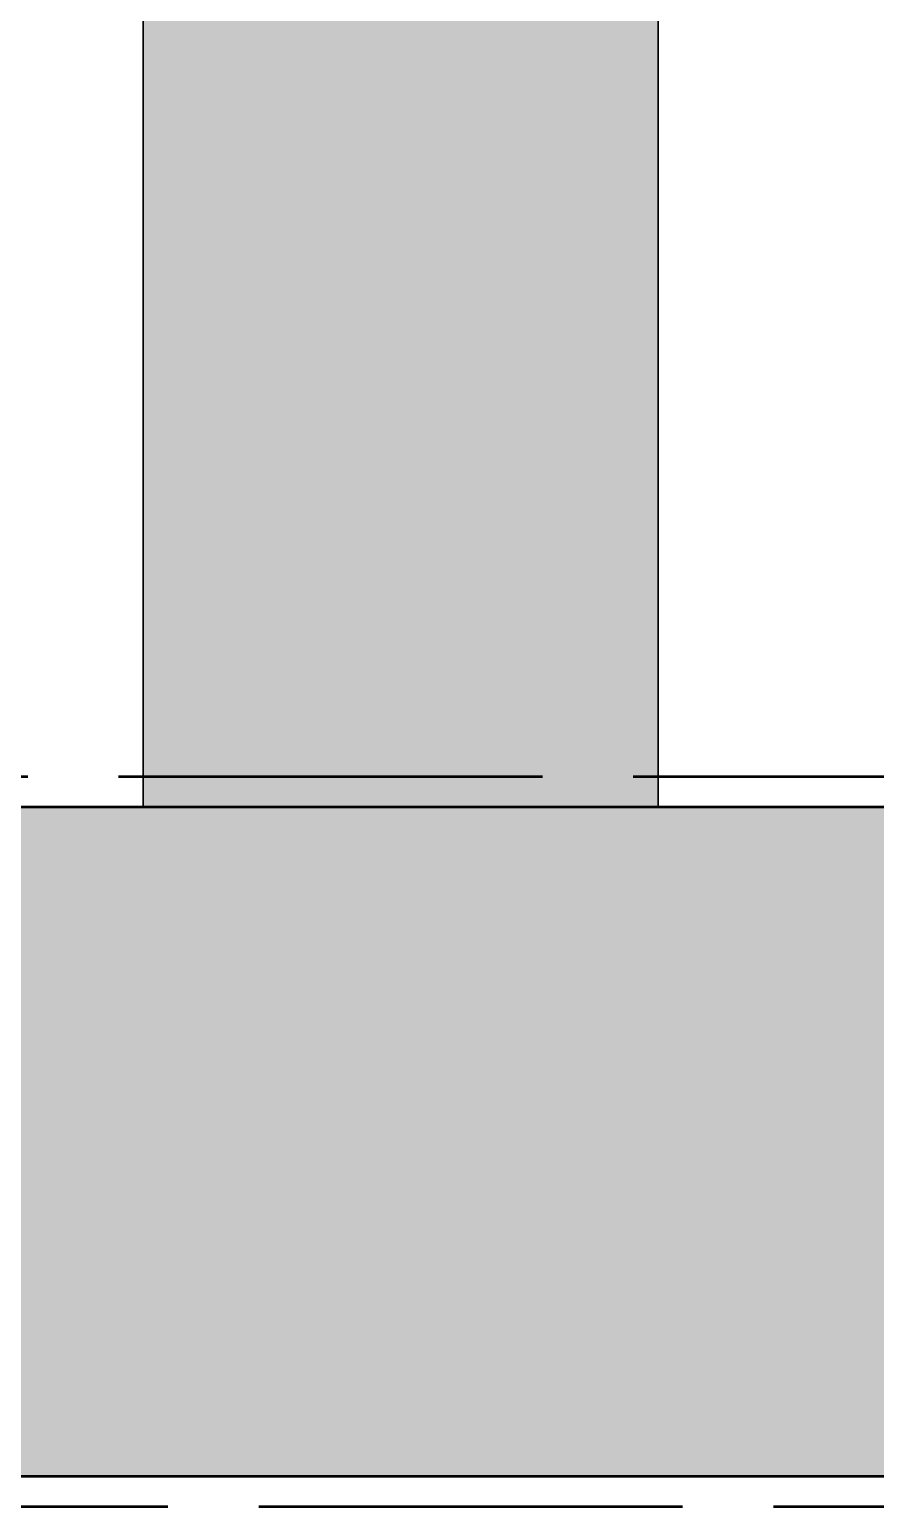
# Model space of a CAD drawing. Header units: millimetres. Extents: x -6059 to 24874, y -4267 to 3729.
# Drawn here: x 10493 to 11478, y -35 to 1687 of the extents above; entities that cross this region are included whole.
import ezdxf

# ---------------------------------------------------------------- set-up
doc = ezdxf.new("R2010")
doc.units = ezdxf.units.MM
doc.linetypes.add('DASH_494_106', pattern=[599.722222, 493.888889, -105.833333])
for name, color, linetype in [('GEOFAB', 5, 'Continuous'), ('MANHOLES', 7, 'Continuous'), ('MODULE_ART', 7, 'Continuous'), ('TANK', 7, 'Continuous')]:
    doc.layers.add(name, color=color, linetype=linetype)

# ---------------------------------------------------------------- blocks, each defined once
blk = doc.blocks.new('atlancube_face')
at = {"true_color": 0x000000}
blk.add_solid([(-1.8, -1.8), (1151.8, -1.8), (-1.8, 781.8), (1151.8, 781.8)], dxfattribs=at)

msp = doc.modelspace()

# ---------------------------------------------------------------- linework, layer by layer
at = {"layer": 'GEOFAB', "color": 5, "linetype": 'DASH_494_106', "lineweight": 53}
msp.add_lwpolyline([(-35.3, -35.3), (21885.3, -35.3), (21885.3, 815.3), (-35.3, 815.3)], close=True, dxfattribs=at)
at = {"layer": 'MANHOLES', "lineweight": 30}
msp.add_lwpolyline([(10625, 780), (11225, 780), (11225, 2780), (10625, 2780)], close=True, dxfattribs=at)
msp.add_lwpolyline([(10625, 780), (11225, 780), (11225, 2780), (10625, 2780)], close=True, dxfattribs=at)
at = {"layer": 'MANHOLES', "true_color": 0xb8b8b8}
msp.add_solid([(10625, 780), (11225, 780), (10625, 2780), (11225, 2780)], dxfattribs=at)
msp.add_solid([(10625, 780), (11225, 780), (10625, 2780), (11225, 2780)], dxfattribs=at)
at = {"layer": 'TANK', "lineweight": 53}
msp.add_lwpolyline([(0, 0), (21850, 0), (21850, 780), (0, 780)], close=True, dxfattribs=at)

# ---------------------------------------------------------------- block references
at = {"layer": 'MODULE_ART'}
msp.add_blockref('atlancube_face', (10350, 0), dxfattribs=at)

doc.saveas('drawing.dxf')
